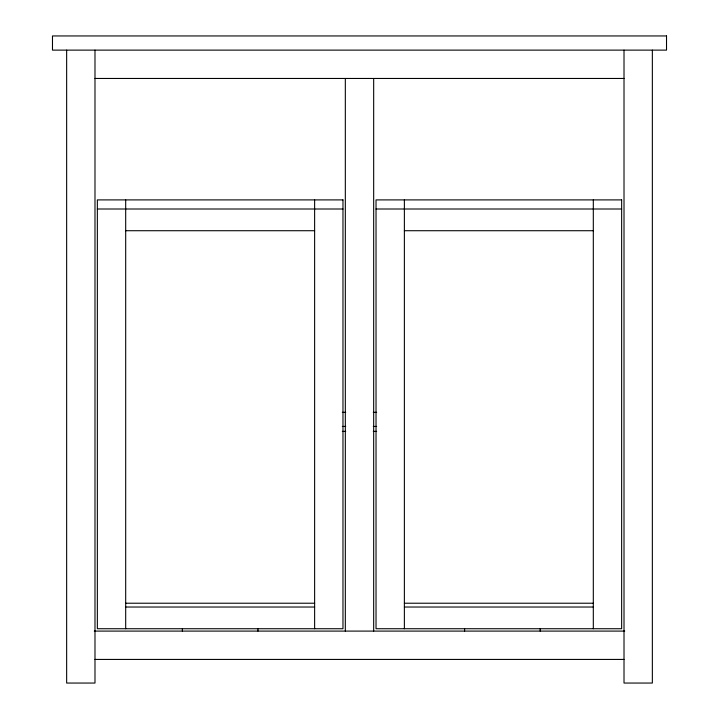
<?xml version="1.0" encoding="UTF-8"?>
<svg xmlns="http://www.w3.org/2000/svg" width="719" height="719" viewBox="0 0 719 719"><rect width="100%" height="100%" fill="white"/><g stroke="black" fill="none" stroke-linecap="round" stroke-linejoin="round"><path stroke-width="1.08" d="M94.989 78.461L624.011 78.461M97.353 209.004L342.972 209.004M376.028 209.004L621.647 209.004M125.69 230.718L314.625 230.718M404.375 230.718L593.31 230.718M342.343 412.329L345.704 412.329M373.296 412.329L376.657 412.329M342.343 426.448L345.704 426.448M373.296 426.448L376.657 426.448M342.343 431.382L345.704 431.382M373.296 431.382L376.657 431.382M125.69 603.223L314.625 603.223M404.375 603.223L593.31 603.223M125.69 607.025L314.625 607.025M404.375 607.025L593.31 607.025M94.279 631.093L624.721 631.093M94.989 659.431L624.011 659.431M652.349 50.123L652.349 683.05L624.011 683.05L624.011 50.123M593.31 199.9L593.31 628.73M540.167 628.73L540.167 631.093M464.591 628.73L464.591 631.093M404.375 199.9L404.375 628.73M373.673 78.461L373.673 631.093M345.327 78.461L345.327 631.093M314.625 199.9L314.625 628.73M257.95 628.73L257.95 631.093M182.374 628.73L182.374 631.093M125.69 199.9L125.69 628.73M94.989 50.123L94.989 683.05L66.651 683.05L66.651 50.123M666.522 35.95L52.478 35.95L52.478 50.123L666.522 50.123L666.522 35.95M342.972 199.9L97.353 199.9L97.353 628.73L342.972 628.73L342.972 199.9M621.647 199.9L376.028 199.9L376.028 628.73L621.647 628.73L621.647 199.9"/></g></svg>
